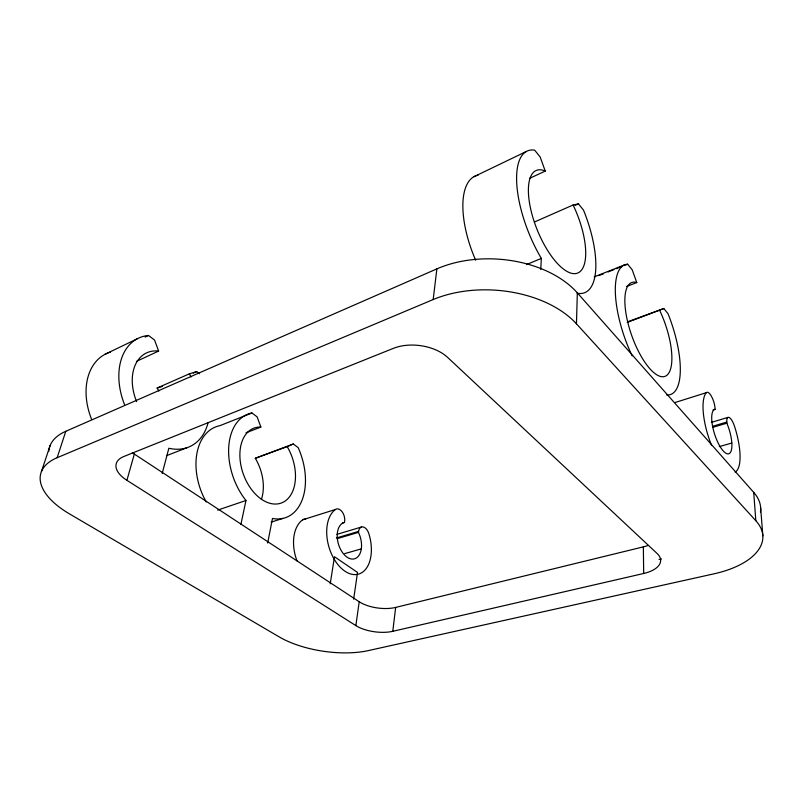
<?xml version="1.0" encoding="UTF-8"?>
<svg xmlns="http://www.w3.org/2000/svg" width="803" height="803" viewBox="0 0 803 803"><rect width="100%" height="100%" fill="white"/><g stroke="black" fill="none" stroke-linecap="round" stroke-linejoin="round"><path stroke-width="1.2" d="M65.796 431.291L57.154 457.7A79.336 37.269 14.2 0 0 69.339 513.8L279.233 636.92A65.956 27.673 8.4 0 0 368.356 650.591L714.058 573.814A82.739 40.22 -0.3 0 0 755.834 520.725L576.454 323.82L577.327 292.864A96.772 62.493 3.9 0 0 436.872 268.875L65.796 431.291A78.152 38.142 14.5 0 0 48.802 451.276M540.76 269.477L541.342 258.395A76.466 29.641 68.1 0 1 516.771 183.987A76.466 29.641 68.1 0 1 534.627 150.161L540.158 156.946L545.237 171.079A55.327 21.43 68.1 0 0 533.523 219.57A55.327 21.43 68.1 0 0 577.498 273.12A55.327 21.43 68.1 0 0 573.091 204.996L578.441 203.882L583.5 210.085A76.466 29.641 68.1 0 1 577.196 293.225M57.154 457.7L433.178 299.549L436.872 268.875M392.787 631.309L643.685 573.483A31.538 14.986 1.2 0 0 657.145 553.528L447.652 357.425A38.243 23.317 7.1 0 0 393.35 348.361L123.863 456.485A32.803 16.12 14 0 0 126.904 480.324L355.859 625.607A26.82 11.463 7.4 0 0 392.787 631.309L395.658 607.419L643.354 546.863A31.066 15.337 0.9 0 0 648.061 545.438M355.859 625.607L359.212 601.748L134.332 454.076A32.291 16.472 14.3 0 1 132.324 452.661M353.661 599.158L357.506 572.419L334.48 556.75L330.224 583.791M358.429 532.369L358.57 531.405A8.652 5.159 74 0 1 363.157 526.939A8.652 5.159 74 0 1 368.808 533.533A34.639 21.029 74.1 0 1 360.537 573.362A34.639 21.029 74.1 0 1 330.575 551.761A34.639 21.029 74.1 0 1 335.443 509.483A8.833 5.39 73.1 0 1 342.038 511.652A8.833 5.39 73.1 0 1 344.638 521.438L344.487 522.402A18.891 11.463 74.1 0 0 338.806 545.247A18.891 11.463 74.1 0 0 356.512 557.914A18.891 11.463 74.1 0 0 358.429 532.369L337.411 538.592M267.67 543.029L272.478 518.467A55.076 35.673 70.1 0 0 298.144 447.612L293.306 443.979L255.284 458.292A39.026 26.238 70.1 0 1 261.397 499.406M240.86 524.56L245.969 500.5A55.076 35.673 70.1 0 1 228.765 446.669A55.076 35.673 70.1 0 1 251.941 412.983L257.111 416.857L260.875 427.076A39.869 25.816 70.1 0 0 242.396 471.311A39.869 25.816 70.1 0 0 283.63 501.965A39.869 25.816 70.1 0 0 287.193 446.639L293.306 443.979M162.196 473.479L168.851 448.245A59.974 41.405 64.3 0 0 208.158 422.448M126.904 480.324L134.332 454.076M41.435 471.542L50.127 445.494M627.183 322.445L663.81 308.543L668.006 313.682A68.787 24.512 70.6 0 1 666.57 394.925M105.042 354.294L137.293 338.766M473.931 176.71L526.256 151.516M145.162 337.069L148.485 335.473L154.527 340L158.633 351.062A43.412 29.962 64.3 0 0 136.61 401.61M136.41 361.41L158.633 351.062M529.468 178.417L545.237 171.079M158.843 391.041A42.429 30.333 63.7 0 0 157.107 388.03L189.307 373.867L196.695 371.598L199.505 373.706M534.437 222.009L573.091 204.996M193.262 373.114L196.695 371.598M575.058 205.367L578.441 203.882M526.537 264.589L541.342 258.395M594.19 276.894L624.282 264.97M251.941 412.983L219.972 425.64A53.911 36.255 70.1 0 0 206.261 501.955M598.857 275.61L603.465 273.783M608.072 271.956L613.823 269.678M616.132 268.764L621.893 266.486M624.192 265.572L627.645 264.207L632.202 269.788L636.779 282.566A49.786 17.726 70.6 0 0 630.355 331.478A49.786 17.726 70.6 0 0 666.53 375.543A49.786 17.726 70.6 0 0 659.755 310.55M166.512 455.682L187.009 447.693M246.009 432.787L260.875 427.076M626.41 286.551L636.779 282.566M628.016 321.632L663.81 308.543M255.284 458.292L287.193 446.639M217.663 510.116L245.969 500.5M271.143 522.151L282.857 518.397M297.03 560.936A33.937 21.43 74.3 0 1 302.681 519.802L335.443 509.483M675.072 402.514L706.299 392.687A10.871 3.593 72 0 1 711.438 396.291A10.871 3.593 72 0 1 715.031 408.205L715.092 409.309A23.257 7.639 72.5 0 0 715.001 435.356A23.257 7.639 72.5 0 0 729.977 453.012A23.257 7.639 72.5 0 0 726.845 423.181L726.785 422.077A10.61 3.413 72.4 0 1 729.265 417.53A10.61 3.413 72.4 0 1 734.454 426.112A42.659 14.022 72.5 0 1 735.146 472.094M157.107 388.03L162.457 386.363M342.399 523.034L344.487 522.402M712.984 409.962L715.092 409.309M336.939 534.356L361.37 527.049M711.378 422.368L728.01 417.389M336.397 537.99L358.57 531.405M712.452 426.333L726.785 422.077M712.512 427.427L726.845 423.181M344.728 553.618L361.32 548.881M719.277 446.619L731.834 443.035M659.062 559.5L661.501 558.928M577.327 292.864L753.706 492.369A81.464 41.114 -0.6 0 1 760.471 511.943M760.642 507.757L762.85 535.822M753.706 492.369L755.834 520.725M643.354 546.863L643.685 573.483M711.599 445.464A42.659 14.022 72.5 0 1 706.299 392.687M91.582 419.286A58.619 41.927 63.7 0 1 110.503 352.055M124.616 404.812A59.974 41.405 64.3 0 1 148.485 335.473M189.307 373.867A43.412 29.962 64.3 0 1 191.054 376.958M475.667 260.262A74.237 31.809 67.7 0 1 478.136 175.174M632.162 355.88A68.787 24.512 70.6 0 1 627.645 264.207M302.681 519.802A8.652 5.491 73.3 0 1 305.622 519.25M433.178 299.549A98.618 61.56 4.1 0 1 576.454 323.82M395.658 607.419A26.469 11.774 7.4 0 1 359.212 601.748"/></g></svg>
